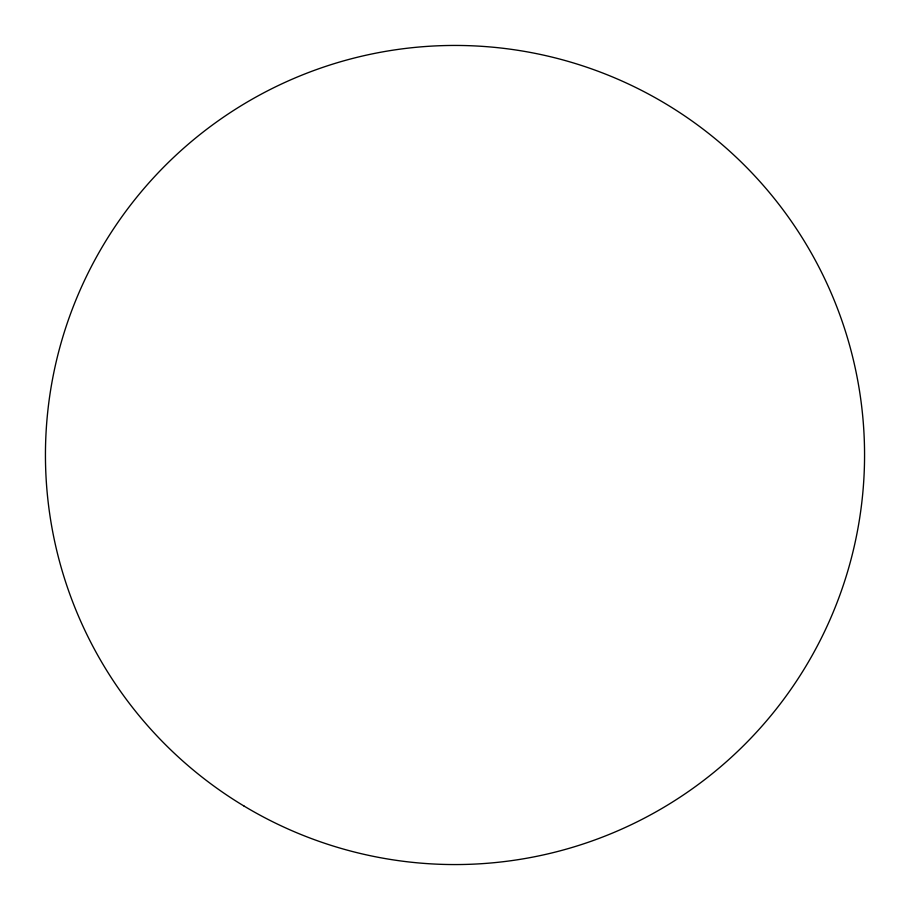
<?xml version="1.0" encoding="UTF-8"?>
<svg xmlns="http://www.w3.org/2000/svg" width="910" height="910" viewBox="0 0 910 910"><rect width="100%" height="100%" fill="white"/><g stroke="black" fill="none" stroke-linecap="round" stroke-linejoin="round"><path stroke-width="1.36" d="M244.039 806.055A409.568 409.568 0 0 0 864.5 462.166A409.568 409.568 0 0 0 256.461 96.778A409.568 409.568 0 0 0 244.039 806.055"/></g></svg>
